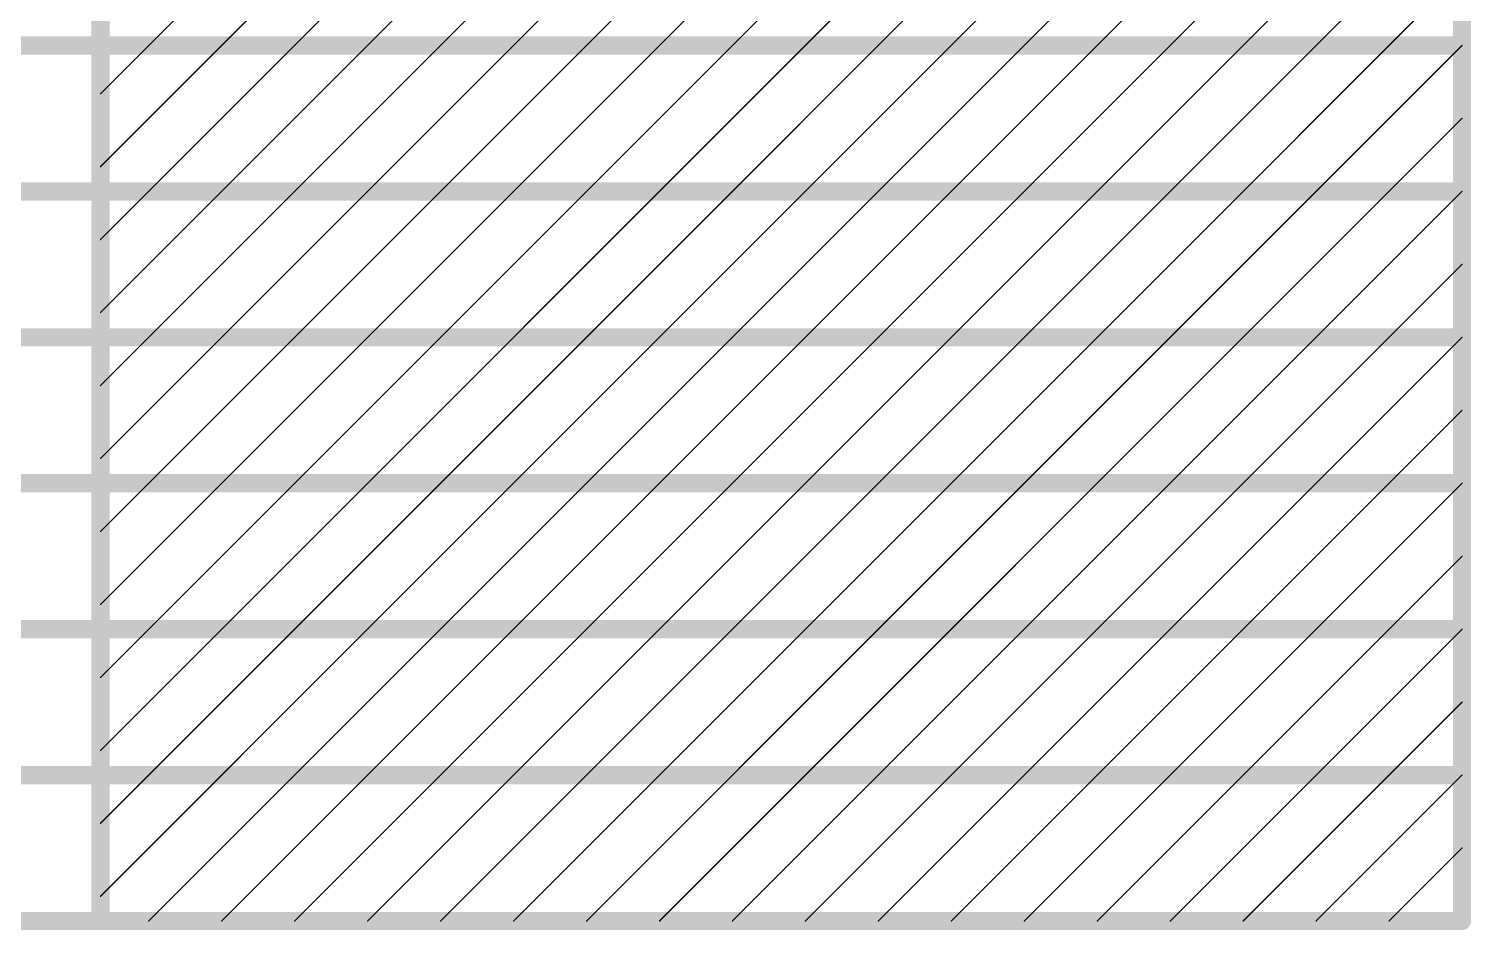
# Model space of a CAD drawing. Header units: inches. Extents: x -6 to 430, y 0 to 90.
# Drawn here: x 143.6 to 173.73, y 52.58 to 71.41 of the extents above; entities that cross this region are included whole.
import ezdxf

# ---------------------------------------------------------------- set-up
doc = ezdxf.new("R2010")
doc.units = ezdxf.units.IN
doc.layers.add('Mechanical 2', color=216, linetype='Continuous')

msp = doc.modelspace()

# ---------------------------------------------------------------- linework, layer by layer
at = {"layer": 'Mechanical 2'}
for points in [[(145.099, 52.773, 0.381, 0.381, 0), (145.099, 89.349, 0.381, 0.381, 0)], [(173.539, 52.773, 0.381, 0.381, 0), (173.539, 89.349, 0.381, 0.381, 0)], [(146.107, 71.061, 0.0254, 0.0254, 0), (149.155, 74.109, 0.0254, 0.0254, 0)], [(147.631, 71.061, 0.0254, 0.0254, 0), (150.679, 74.109, 0.0254, 0.0254, 0)], [(149.155, 71.061, 0.0254, 0.0254, 0), (152.203, 74.109, 0.0254, 0.0254, 0)], [(150.679, 71.061, 0.0254, 0.0254, 0), (153.727, 74.109, 0.0254, 0.0254, 0)], [(152.203, 71.061, 0.0254, 0.0254, 0), (155.251, 74.109, 0.0254, 0.0254, 0)], [(153.727, 71.061, 0.0254, 0.0254, 0), (156.775, 74.109, 0.0254, 0.0254, 0)], [(155.251, 71.061, 0.0254, 0.0254, 0), (158.299, 74.109, 0.0254, 0.0254, 0)], [(156.775, 71.061, 0.0254, 0.0254, 0), (159.823, 74.109, 0.0254, 0.0254, 0)], [(158.299, 71.061, 0.0254, 0.0254, 0), (161.347, 74.109, 0.0254, 0.0254, 0)], [(159.823, 71.061, 0.0254, 0.0254, 0), (162.871, 74.109, 0.0254, 0.0254, 0)], [(161.347, 71.061, 0.0254, 0.0254, 0), (164.395, 74.109, 0.0254, 0.0254, 0)], [(162.871, 71.061, 0.0254, 0.0254, 0), (165.919, 74.109, 0.0254, 0.0254, 0)], [(164.395, 71.061, 0.0254, 0.0254, 0), (167.443, 74.109, 0.0254, 0.0254, 0)], [(165.919, 71.061, 0.0254, 0.0254, 0), (168.967, 74.109, 0.0254, 0.0254, 0)], [(167.443, 71.061, 0.0254, 0.0254, 0), (170.491, 74.109, 0.0254, 0.0254, 0)], [(168.967, 71.061, 0.0254, 0.0254, 0), (172.015, 74.109, 0.0254, 0.0254, 0)], [(170.491, 71.061, 0.0254, 0.0254, 0), (173.539, 74.109, 0.0254, 0.0254, 0)], [(172.015, 71.061, 0.0254, 0.0254, 0), (173.539, 72.585, 0.0254, 0.0254, 0)], [(130.625, 71.061, 0.381, 0.381, 0), (145.099, 71.061, 0.381, 0.381, 0)], [(145.099, 71.061, 0.381, 0.381, 0), (173.539, 71.061, 0.381, 0.381, 0)], [(145.099, 70.053, 0.0254, 0.0254, 0), (146.107, 71.061, 0.0254, 0.0254, 0)], [(145.099, 68.529, 0.0254, 0.0254, 0), (147.631, 71.061, 0.0254, 0.0254, 0)], [(146.107, 68.013, 0.0254, 0.0254, 0), (149.155, 71.061, 0.0254, 0.0254, 0)], [(147.631, 68.013, 0.0254, 0.0254, 0), (150.679, 71.061, 0.0254, 0.0254, 0)], [(149.155, 68.013, 0.0254, 0.0254, 0), (152.203, 71.061, 0.0254, 0.0254, 0)], [(150.679, 68.013, 0.0254, 0.0254, 0), (153.727, 71.061, 0.0254, 0.0254, 0)], [(152.203, 68.013, 0.0254, 0.0254, 0), (155.251, 71.061, 0.0254, 0.0254, 0)], [(153.727, 68.013, 0.0254, 0.0254, 0), (156.775, 71.061, 0.0254, 0.0254, 0)], [(155.251, 68.013, 0.0254, 0.0254, 0), (158.299, 71.061, 0.0254, 0.0254, 0)], [(156.775, 68.013, 0.0254, 0.0254, 0), (159.823, 71.061, 0.0254, 0.0254, 0)], [(158.299, 68.013, 0.0254, 0.0254, 0), (161.347, 71.061, 0.0254, 0.0254, 0)], [(159.823, 68.013, 0.0254, 0.0254, 0), (162.871, 71.061, 0.0254, 0.0254, 0)], [(161.347, 68.013, 0.0254, 0.0254, 0), (164.395, 71.061, 0.0254, 0.0254, 0)], [(162.871, 68.013, 0.0254, 0.0254, 0), (165.919, 71.061, 0.0254, 0.0254, 0)], [(164.395, 68.013, 0.0254, 0.0254, 0), (167.443, 71.061, 0.0254, 0.0254, 0)], [(165.919, 68.013, 0.0254, 0.0254, 0), (168.967, 71.061, 0.0254, 0.0254, 0)], [(167.443, 68.013, 0.0254, 0.0254, 0), (170.491, 71.061, 0.0254, 0.0254, 0)], [(168.967, 68.013, 0.0254, 0.0254, 0), (172.015, 71.061, 0.0254, 0.0254, 0)], [(170.491, 68.013, 0.0254, 0.0254, 0), (173.539, 71.061, 0.0254, 0.0254, 0)], [(172.015, 68.013, 0.0254, 0.0254, 0), (173.539, 69.537, 0.0254, 0.0254, 0)], [(130.625, 68.013, 0.381, 0.381, 0), (145.099, 68.013, 0.381, 0.381, 0)], [(145.099, 68.013, 0.381, 0.381, 0), (173.539, 68.013, 0.381, 0.381, 0)], [(145.099, 67.005, 0.0254, 0.0254, 0), (146.107, 68.013, 0.0254, 0.0254, 0)], [(145.099, 65.481, 0.0254, 0.0254, 0), (147.631, 68.013, 0.0254, 0.0254, 0)], [(146.107, 64.965, 0.0254, 0.0254, 0), (149.155, 68.013, 0.0254, 0.0254, 0)], [(147.631, 64.965, 0.0254, 0.0254, 0), (150.679, 68.013, 0.0254, 0.0254, 0)], [(149.155, 64.965, 0.0254, 0.0254, 0), (152.203, 68.013, 0.0254, 0.0254, 0)], [(150.679, 64.965, 0.0254, 0.0254, 0), (153.727, 68.013, 0.0254, 0.0254, 0)], [(152.203, 64.965, 0.0254, 0.0254, 0), (155.251, 68.013, 0.0254, 0.0254, 0)], [(153.727, 64.965, 0.0254, 0.0254, 0), (156.775, 68.013, 0.0254, 0.0254, 0)], [(155.251, 64.965, 0.0254, 0.0254, 0), (158.299, 68.013, 0.0254, 0.0254, 0)], [(156.775, 64.965, 0.0254, 0.0254, 0), (159.823, 68.013, 0.0254, 0.0254, 0)], [(158.299, 64.965, 0.0254, 0.0254, 0), (161.347, 68.013, 0.0254, 0.0254, 0)], [(159.823, 64.965, 0.0254, 0.0254, 0), (162.871, 68.013, 0.0254, 0.0254, 0)], [(161.347, 64.965, 0.0254, 0.0254, 0), (164.395, 68.013, 0.0254, 0.0254, 0)], [(162.871, 64.965, 0.0254, 0.0254, 0), (165.919, 68.013, 0.0254, 0.0254, 0)], [(164.395, 64.965, 0.0254, 0.0254, 0), (167.443, 68.013, 0.0254, 0.0254, 0)], [(165.919, 64.965, 0.0254, 0.0254, 0), (168.967, 68.013, 0.0254, 0.0254, 0)], [(167.443, 64.965, 0.0254, 0.0254, 0), (170.491, 68.013, 0.0254, 0.0254, 0)], [(168.967, 64.965, 0.0254, 0.0254, 0), (172.015, 68.013, 0.0254, 0.0254, 0)], [(170.491, 64.965, 0.0254, 0.0254, 0), (173.539, 68.013, 0.0254, 0.0254, 0)], [(172.015, 64.965, 0.0254, 0.0254, 0), (173.539, 66.489, 0.0254, 0.0254, 0)], [(130.625, 64.965, 0.381, 0.381, 0), (145.099, 64.965, 0.381, 0.381, 0)], [(145.099, 64.965, 0.381, 0.381, 0), (173.539, 64.965, 0.381, 0.381, 0)], [(145.099, 63.957, 0.0254, 0.0254, 0), (146.107, 64.965, 0.0254, 0.0254, 0)], [(145.099, 62.433, 0.0254, 0.0254, 0), (147.631, 64.965, 0.0254, 0.0254, 0)], [(146.107, 61.917, 0.0254, 0.0254, 0), (149.155, 64.965, 0.0254, 0.0254, 0)], [(147.631, 61.917, 0.0254, 0.0254, 0), (150.679, 64.965, 0.0254, 0.0254, 0)], [(149.155, 61.917, 0.0254, 0.0254, 0), (152.203, 64.965, 0.0254, 0.0254, 0)], [(150.679, 61.917, 0.0254, 0.0254, 0), (153.727, 64.965, 0.0254, 0.0254, 0)], [(152.203, 61.917, 0.0254, 0.0254, 0), (155.251, 64.965, 0.0254, 0.0254, 0)], [(153.727, 61.917, 0.0254, 0.0254, 0), (156.775, 64.965, 0.0254, 0.0254, 0)], [(155.251, 61.917, 0.0254, 0.0254, 0), (158.299, 64.965, 0.0254, 0.0254, 0)], [(156.775, 61.917, 0.0254, 0.0254, 0), (159.823, 64.965, 0.0254, 0.0254, 0)], [(158.299, 61.917, 0.0254, 0.0254, 0), (161.347, 64.965, 0.0254, 0.0254, 0)], [(159.823, 61.917, 0.0254, 0.0254, 0), (162.871, 64.965, 0.0254, 0.0254, 0)], [(161.347, 61.917, 0.0254, 0.0254, 0), (164.395, 64.965, 0.0254, 0.0254, 0)], [(162.871, 61.917, 0.0254, 0.0254, 0), (165.919, 64.965, 0.0254, 0.0254, 0)], [(164.395, 61.917, 0.0254, 0.0254, 0), (167.443, 64.965, 0.0254, 0.0254, 0)], [(165.919, 61.917, 0.0254, 0.0254, 0), (168.967, 64.965, 0.0254, 0.0254, 0)], [(167.443, 61.917, 0.0254, 0.0254, 0), (170.491, 64.965, 0.0254, 0.0254, 0)], [(168.967, 61.917, 0.0254, 0.0254, 0), (172.015, 64.965, 0.0254, 0.0254, 0)], [(170.491, 61.917, 0.0254, 0.0254, 0), (173.539, 64.965, 0.0254, 0.0254, 0)], [(172.015, 61.917, 0.0254, 0.0254, 0), (173.539, 63.441, 0.0254, 0.0254, 0)], [(130.625, 61.917, 0.381, 0.381, 0), (145.099, 61.917, 0.381, 0.381, 0)], [(145.099, 61.917, 0.381, 0.381, 0), (173.539, 61.917, 0.381, 0.381, 0)], [(145.099, 60.909, 0.0254, 0.0254, 0), (146.107, 61.917, 0.0254, 0.0254, 0)], [(145.099, 59.385, 0.0254, 0.0254, 0), (147.631, 61.917, 0.0254, 0.0254, 0)], [(146.107, 58.869, 0.0254, 0.0254, 0), (149.155, 61.917, 0.0254, 0.0254, 0)], [(147.631, 58.869, 0.0254, 0.0254, 0), (150.679, 61.917, 0.0254, 0.0254, 0)], [(149.155, 58.869, 0.0254, 0.0254, 0), (152.203, 61.917, 0.0254, 0.0254, 0)], [(150.679, 58.869, 0.0254, 0.0254, 0), (153.727, 61.917, 0.0254, 0.0254, 0)], [(152.203, 58.869, 0.0254, 0.0254, 0), (155.251, 61.917, 0.0254, 0.0254, 0)], [(153.727, 58.869, 0.0254, 0.0254, 0), (156.775, 61.917, 0.0254, 0.0254, 0)], [(155.251, 58.869, 0.0254, 0.0254, 0), (158.299, 61.917, 0.0254, 0.0254, 0)], [(156.775, 58.869, 0.0254, 0.0254, 0), (159.823, 61.917, 0.0254, 0.0254, 0)], [(158.299, 58.869, 0.0254, 0.0254, 0), (161.347, 61.917, 0.0254, 0.0254, 0)], [(159.823, 58.869, 0.0254, 0.0254, 0), (162.871, 61.917, 0.0254, 0.0254, 0)], [(161.347, 58.869, 0.0254, 0.0254, 0), (164.395, 61.917, 0.0254, 0.0254, 0)], [(162.871, 58.869, 0.0254, 0.0254, 0), (165.919, 61.917, 0.0254, 0.0254, 0)], [(164.395, 58.869, 0.0254, 0.0254, 0), (167.443, 61.917, 0.0254, 0.0254, 0)], [(165.919, 58.869, 0.0254, 0.0254, 0), (168.967, 61.917, 0.0254, 0.0254, 0)], [(167.443, 58.869, 0.0254, 0.0254, 0), (170.491, 61.917, 0.0254, 0.0254, 0)], [(168.967, 58.869, 0.0254, 0.0254, 0), (172.015, 61.917, 0.0254, 0.0254, 0)], [(170.491, 58.869, 0.0254, 0.0254, 0), (173.539, 61.917, 0.0254, 0.0254, 0)], [(172.015, 58.869, 0.0254, 0.0254, 0), (173.539, 60.393, 0.0254, 0.0254, 0)], [(130.625, 58.869, 0.381, 0.381, 0), (145.099, 58.869, 0.381, 0.381, 0)], [(145.099, 58.869, 0.381, 0.381, 0), (173.539, 58.869, 0.381, 0.381, 0)], [(145.099, 57.861, 0.0254, 0.0254, 0), (146.107, 58.869, 0.0254, 0.0254, 0)], [(145.099, 56.337, 0.0254, 0.0254, 0), (147.631, 58.869, 0.0254, 0.0254, 0)], [(146.107, 55.821, 0.0254, 0.0254, 0), (149.155, 58.869, 0.0254, 0.0254, 0)], [(147.631, 55.821, 0.0254, 0.0254, 0), (150.679, 58.869, 0.0254, 0.0254, 0)], [(149.155, 55.821, 0.0254, 0.0254, 0), (152.203, 58.869, 0.0254, 0.0254, 0)], [(150.679, 55.821, 0.0254, 0.0254, 0), (153.727, 58.869, 0.0254, 0.0254, 0)], [(152.203, 55.821, 0.0254, 0.0254, 0), (155.251, 58.869, 0.0254, 0.0254, 0)], [(153.727, 55.821, 0.0254, 0.0254, 0), (156.775, 58.869, 0.0254, 0.0254, 0)], [(155.251, 55.821, 0.0254, 0.0254, 0), (158.299, 58.869, 0.0254, 0.0254, 0)], [(156.775, 55.821, 0.0254, 0.0254, 0), (159.823, 58.869, 0.0254, 0.0254, 0)], [(158.299, 55.821, 0.0254, 0.0254, 0), (161.347, 58.869, 0.0254, 0.0254, 0)], [(159.823, 55.821, 0.0254, 0.0254, 0), (162.871, 58.869, 0.0254, 0.0254, 0)], [(161.347, 55.821, 0.0254, 0.0254, 0), (164.395, 58.869, 0.0254, 0.0254, 0)], [(162.871, 55.821, 0.0254, 0.0254, 0), (165.919, 58.869, 0.0254, 0.0254, 0)], [(164.395, 55.821, 0.0254, 0.0254, 0), (167.443, 58.869, 0.0254, 0.0254, 0)], [(165.919, 55.821, 0.0254, 0.0254, 0), (168.967, 58.869, 0.0254, 0.0254, 0)], [(167.443, 55.821, 0.0254, 0.0254, 0), (170.491, 58.869, 0.0254, 0.0254, 0)], [(168.967, 55.821, 0.0254, 0.0254, 0), (172.015, 58.869, 0.0254, 0.0254, 0)], [(170.491, 55.821, 0.0254, 0.0254, 0), (173.539, 58.869, 0.0254, 0.0254, 0)], [(172.015, 55.821, 0.0254, 0.0254, 0), (173.539, 57.345, 0.0254, 0.0254, 0)], [(130.625, 55.821, 0.381, 0.381, 0), (145.099, 55.821, 0.381, 0.381, 0)], [(145.099, 55.821, 0.381, 0.381, 0), (173.539, 55.821, 0.381, 0.381, 0)], [(145.099, 54.813, 0.0254, 0.0254, 0), (146.107, 55.821, 0.0254, 0.0254, 0)], [(145.099, 53.289, 0.0254, 0.0254, 0), (147.631, 55.821, 0.0254, 0.0254, 0)], [(146.107, 52.773, 0.0254, 0.0254, 0), (149.155, 55.821, 0.0254, 0.0254, 0)], [(147.631, 52.773, 0.0254, 0.0254, 0), (150.679, 55.821, 0.0254, 0.0254, 0)], [(149.155, 52.773, 0.0254, 0.0254, 0), (152.203, 55.821, 0.0254, 0.0254, 0)], [(150.679, 52.773, 0.0254, 0.0254, 0), (153.727, 55.821, 0.0254, 0.0254, 0)], [(152.203, 52.773, 0.0254, 0.0254, 0), (155.251, 55.821, 0.0254, 0.0254, 0)], [(153.727, 52.773, 0.0254, 0.0254, 0), (156.775, 55.821, 0.0254, 0.0254, 0)], [(155.251, 52.773, 0.0254, 0.0254, 0), (158.299, 55.821, 0.0254, 0.0254, 0)], [(156.775, 52.773, 0.0254, 0.0254, 0), (159.823, 55.821, 0.0254, 0.0254, 0)], [(158.299, 52.773, 0.0254, 0.0254, 0), (161.347, 55.821, 0.0254, 0.0254, 0)], [(159.823, 52.773, 0.0254, 0.0254, 0), (162.871, 55.821, 0.0254, 0.0254, 0)], [(161.347, 52.773, 0.0254, 0.0254, 0), (164.395, 55.821, 0.0254, 0.0254, 0)], [(162.871, 52.773, 0.0254, 0.0254, 0), (165.919, 55.821, 0.0254, 0.0254, 0)], [(164.395, 52.773, 0.0254, 0.0254, 0), (167.443, 55.821, 0.0254, 0.0254, 0)], [(165.919, 52.773, 0.0254, 0.0254, 0), (168.967, 55.821, 0.0254, 0.0254, 0)], [(167.443, 52.773, 0.0254, 0.0254, 0), (170.491, 55.821, 0.0254, 0.0254, 0)], [(168.967, 52.773, 0.0254, 0.0254, 0), (172.015, 55.821, 0.0254, 0.0254, 0)], [(170.491, 52.773, 0.0254, 0.0254, 0), (173.539, 55.821, 0.0254, 0.0254, 0)], [(172.015, 52.773, 0.0254, 0.0254, 0), (173.539, 54.297, 0.0254, 0.0254, 0)], [(130.625, 52.773, 0.381, 0.381, 0), (145.099, 52.773, 0.381, 0.381, 0)], [(145.099, 52.773, 0.381, 0.381, 0), (173.539, 52.773, 0.381, 0.381, 0)]]:
    msp.add_lwpolyline(points, format="xyseb", dxfattribs=at)
for points in [[(145.004, 71.061, 0.191, 0.191, 1), (145.195, 71.061, 0.191, 0.191, 1)], [(145.004, 71.061, 0.191, 0.191, 1), (145.195, 71.061, 0.191, 0.191, 1)], [(173.444, 71.061, 0.191, 0.191, 1), (173.634, 71.061, 0.191, 0.191, 1)], [(146.101, 71.061, 0.0127, 0.0127, 1), (146.114, 71.061, 0.0127, 0.0127, 1)], [(146.101, 71.061, 0.0127, 0.0127, 1), (146.114, 71.061, 0.0127, 0.0127, 1)], [(147.625, 71.061, 0.0127, 0.0127, 1), (147.638, 71.061, 0.0127, 0.0127, 1)], [(147.625, 71.061, 0.0127, 0.0127, 1), (147.638, 71.061, 0.0127, 0.0127, 1)], [(149.149, 71.061, 0.0127, 0.0127, 1), (149.162, 71.061, 0.0127, 0.0127, 1)], [(149.149, 71.061, 0.0127, 0.0127, 1), (149.162, 71.061, 0.0127, 0.0127, 1)], [(150.673, 71.061, 0.0127, 0.0127, 1), (150.686, 71.061, 0.0127, 0.0127, 1)], [(150.673, 71.061, 0.0127, 0.0127, 1), (150.686, 71.061, 0.0127, 0.0127, 1)], [(152.197, 71.061, 0.0127, 0.0127, 1), (152.21, 71.061, 0.0127, 0.0127, 1)], [(152.197, 71.061, 0.0127, 0.0127, 1), (152.21, 71.061, 0.0127, 0.0127, 1)], [(153.721, 71.061, 0.0127, 0.0127, 1), (153.734, 71.061, 0.0127, 0.0127, 1)], [(153.721, 71.061, 0.0127, 0.0127, 1), (153.734, 71.061, 0.0127, 0.0127, 1)], [(155.245, 71.061, 0.0127, 0.0127, 1), (155.258, 71.061, 0.0127, 0.0127, 1)], [(155.245, 71.061, 0.0127, 0.0127, 1), (155.258, 71.061, 0.0127, 0.0127, 1)], [(156.769, 71.061, 0.0127, 0.0127, 1), (156.782, 71.061, 0.0127, 0.0127, 1)], [(156.769, 71.061, 0.0127, 0.0127, 1), (156.782, 71.061, 0.0127, 0.0127, 1)], [(158.293, 71.061, 0.0127, 0.0127, 1), (158.306, 71.061, 0.0127, 0.0127, 1)], [(158.293, 71.061, 0.0127, 0.0127, 1), (158.306, 71.061, 0.0127, 0.0127, 1)], [(159.817, 71.061, 0.0127, 0.0127, 1), (159.83, 71.061, 0.0127, 0.0127, 1)], [(159.817, 71.061, 0.0127, 0.0127, 1), (159.83, 71.061, 0.0127, 0.0127, 1)], [(161.341, 71.061, 0.0127, 0.0127, 1), (161.354, 71.061, 0.0127, 0.0127, 1)], [(161.341, 71.061, 0.0127, 0.0127, 1), (161.354, 71.061, 0.0127, 0.0127, 1)], [(162.865, 71.061, 0.0127, 0.0127, 1), (162.878, 71.061, 0.0127, 0.0127, 1)], [(162.865, 71.061, 0.0127, 0.0127, 1), (162.878, 71.061, 0.0127, 0.0127, 1)], [(164.389, 71.061, 0.0127, 0.0127, 1), (164.402, 71.061, 0.0127, 0.0127, 1)], [(164.389, 71.061, 0.0127, 0.0127, 1), (164.402, 71.061, 0.0127, 0.0127, 1)], [(165.913, 71.061, 0.0127, 0.0127, 1), (165.926, 71.061, 0.0127, 0.0127, 1)], [(165.913, 71.061, 0.0127, 0.0127, 1), (165.926, 71.061, 0.0127, 0.0127, 1)], [(167.437, 71.061, 0.0127, 0.0127, 1), (167.45, 71.061, 0.0127, 0.0127, 1)], [(167.437, 71.061, 0.0127, 0.0127, 1), (167.45, 71.061, 0.0127, 0.0127, 1)], [(168.961, 71.061, 0.0127, 0.0127, 1), (168.974, 71.061, 0.0127, 0.0127, 1)], [(168.961, 71.061, 0.0127, 0.0127, 1), (168.974, 71.061, 0.0127, 0.0127, 1)], [(170.485, 71.061, 0.0127, 0.0127, 1), (170.498, 71.061, 0.0127, 0.0127, 1)], [(170.485, 71.061, 0.0127, 0.0127, 1), (170.498, 71.061, 0.0127, 0.0127, 1)], [(172.009, 71.061, 0.0127, 0.0127, 1), (172.022, 71.061, 0.0127, 0.0127, 1)], [(172.009, 71.061, 0.0127, 0.0127, 1), (172.022, 71.061, 0.0127, 0.0127, 1)], [(173.533, 71.061, 0.0127, 0.0127, 1), (173.546, 71.061, 0.0127, 0.0127, 1)], [(145.093, 70.053, 0.0127, 0.0127, 1), (145.106, 70.053, 0.0127, 0.0127, 1)], [(173.533, 69.537, 0.0127, 0.0127, 1), (173.546, 69.537, 0.0127, 0.0127, 1)], [(145.093, 68.529, 0.0127, 0.0127, 1), (145.106, 68.529, 0.0127, 0.0127, 1)], [(145.004, 68.013, 0.191, 0.191, 1), (145.195, 68.013, 0.191, 0.191, 1)], [(145.004, 68.013, 0.191, 0.191, 1), (145.195, 68.013, 0.191, 0.191, 1)], [(173.444, 68.013, 0.191, 0.191, 1), (173.634, 68.013, 0.191, 0.191, 1)], [(146.101, 68.013, 0.0127, 0.0127, 1), (146.114, 68.013, 0.0127, 0.0127, 1)], [(146.101, 68.013, 0.0127, 0.0127, 1), (146.114, 68.013, 0.0127, 0.0127, 1)], [(147.625, 68.013, 0.0127, 0.0127, 1), (147.638, 68.013, 0.0127, 0.0127, 1)], [(147.625, 68.013, 0.0127, 0.0127, 1), (147.638, 68.013, 0.0127, 0.0127, 1)], [(149.149, 68.013, 0.0127, 0.0127, 1), (149.162, 68.013, 0.0127, 0.0127, 1)], [(149.149, 68.013, 0.0127, 0.0127, 1), (149.162, 68.013, 0.0127, 0.0127, 1)], [(150.673, 68.013, 0.0127, 0.0127, 1), (150.686, 68.013, 0.0127, 0.0127, 1)], [(150.673, 68.013, 0.0127, 0.0127, 1), (150.686, 68.013, 0.0127, 0.0127, 1)], [(152.197, 68.013, 0.0127, 0.0127, 1), (152.21, 68.013, 0.0127, 0.0127, 1)], [(152.197, 68.013, 0.0127, 0.0127, 1), (152.21, 68.013, 0.0127, 0.0127, 1)], [(153.721, 68.013, 0.0127, 0.0127, 1), (153.734, 68.013, 0.0127, 0.0127, 1)], [(153.721, 68.013, 0.0127, 0.0127, 1), (153.734, 68.013, 0.0127, 0.0127, 1)], [(155.245, 68.013, 0.0127, 0.0127, 1), (155.258, 68.013, 0.0127, 0.0127, 1)], [(155.245, 68.013, 0.0127, 0.0127, 1), (155.258, 68.013, 0.0127, 0.0127, 1)], [(156.769, 68.013, 0.0127, 0.0127, 1), (156.782, 68.013, 0.0127, 0.0127, 1)], [(156.769, 68.013, 0.0127, 0.0127, 1), (156.782, 68.013, 0.0127, 0.0127, 1)], [(158.293, 68.013, 0.0127, 0.0127, 1), (158.306, 68.013, 0.0127, 0.0127, 1)], [(158.293, 68.013, 0.0127, 0.0127, 1), (158.306, 68.013, 0.0127, 0.0127, 1)], [(159.817, 68.013, 0.0127, 0.0127, 1), (159.83, 68.013, 0.0127, 0.0127, 1)], [(159.817, 68.013, 0.0127, 0.0127, 1), (159.83, 68.013, 0.0127, 0.0127, 1)], [(161.341, 68.013, 0.0127, 0.0127, 1), (161.354, 68.013, 0.0127, 0.0127, 1)], [(161.341, 68.013, 0.0127, 0.0127, 1), (161.354, 68.013, 0.0127, 0.0127, 1)], [(162.865, 68.013, 0.0127, 0.0127, 1), (162.878, 68.013, 0.0127, 0.0127, 1)], [(162.865, 68.013, 0.0127, 0.0127, 1), (162.878, 68.013, 0.0127, 0.0127, 1)], [(164.389, 68.013, 0.0127, 0.0127, 1), (164.402, 68.013, 0.0127, 0.0127, 1)], [(164.389, 68.013, 0.0127, 0.0127, 1), (164.402, 68.013, 0.0127, 0.0127, 1)], [(165.913, 68.013, 0.0127, 0.0127, 1), (165.926, 68.013, 0.0127, 0.0127, 1)], [(165.913, 68.013, 0.0127, 0.0127, 1), (165.926, 68.013, 0.0127, 0.0127, 1)], [(167.437, 68.013, 0.0127, 0.0127, 1), (167.45, 68.013, 0.0127, 0.0127, 1)], [(167.437, 68.013, 0.0127, 0.0127, 1), (167.45, 68.013, 0.0127, 0.0127, 1)], [(168.961, 68.013, 0.0127, 0.0127, 1), (168.974, 68.013, 0.0127, 0.0127, 1)], [(168.961, 68.013, 0.0127, 0.0127, 1), (168.974, 68.013, 0.0127, 0.0127, 1)], [(170.485, 68.013, 0.0127, 0.0127, 1), (170.498, 68.013, 0.0127, 0.0127, 1)], [(170.485, 68.013, 0.0127, 0.0127, 1), (170.498, 68.013, 0.0127, 0.0127, 1)], [(172.009, 68.013, 0.0127, 0.0127, 1), (172.022, 68.013, 0.0127, 0.0127, 1)], [(172.009, 68.013, 0.0127, 0.0127, 1), (172.022, 68.013, 0.0127, 0.0127, 1)], [(173.533, 68.013, 0.0127, 0.0127, 1), (173.546, 68.013, 0.0127, 0.0127, 1)], [(145.093, 67.005, 0.0127, 0.0127, 1), (145.106, 67.005, 0.0127, 0.0127, 1)], [(173.533, 66.489, 0.0127, 0.0127, 1), (173.546, 66.489, 0.0127, 0.0127, 1)], [(145.093, 65.481, 0.0127, 0.0127, 1), (145.106, 65.481, 0.0127, 0.0127, 1)], [(145.004, 64.965, 0.191, 0.191, 1), (145.195, 64.965, 0.191, 0.191, 1)], [(145.004, 64.965, 0.191, 0.191, 1), (145.195, 64.965, 0.191, 0.191, 1)], [(173.444, 64.965, 0.191, 0.191, 1), (173.634, 64.965, 0.191, 0.191, 1)], [(146.101, 64.965, 0.0127, 0.0127, 1), (146.114, 64.965, 0.0127, 0.0127, 1)], [(146.101, 64.965, 0.0127, 0.0127, 1), (146.114, 64.965, 0.0127, 0.0127, 1)], [(147.625, 64.965, 0.0127, 0.0127, 1), (147.638, 64.965, 0.0127, 0.0127, 1)], [(147.625, 64.965, 0.0127, 0.0127, 1), (147.638, 64.965, 0.0127, 0.0127, 1)], [(149.149, 64.965, 0.0127, 0.0127, 1), (149.162, 64.965, 0.0127, 0.0127, 1)], [(149.149, 64.965, 0.0127, 0.0127, 1), (149.162, 64.965, 0.0127, 0.0127, 1)], [(150.673, 64.965, 0.0127, 0.0127, 1), (150.686, 64.965, 0.0127, 0.0127, 1)], [(150.673, 64.965, 0.0127, 0.0127, 1), (150.686, 64.965, 0.0127, 0.0127, 1)], [(152.197, 64.965, 0.0127, 0.0127, 1), (152.21, 64.965, 0.0127, 0.0127, 1)], [(152.197, 64.965, 0.0127, 0.0127, 1), (152.21, 64.965, 0.0127, 0.0127, 1)], [(153.721, 64.965, 0.0127, 0.0127, 1), (153.734, 64.965, 0.0127, 0.0127, 1)], [(153.721, 64.965, 0.0127, 0.0127, 1), (153.734, 64.965, 0.0127, 0.0127, 1)], [(155.245, 64.965, 0.0127, 0.0127, 1), (155.258, 64.965, 0.0127, 0.0127, 1)], [(155.245, 64.965, 0.0127, 0.0127, 1), (155.258, 64.965, 0.0127, 0.0127, 1)], [(156.769, 64.965, 0.0127, 0.0127, 1), (156.782, 64.965, 0.0127, 0.0127, 1)], [(156.769, 64.965, 0.0127, 0.0127, 1), (156.782, 64.965, 0.0127, 0.0127, 1)], [(158.293, 64.965, 0.0127, 0.0127, 1), (158.306, 64.965, 0.0127, 0.0127, 1)], [(158.293, 64.965, 0.0127, 0.0127, 1), (158.306, 64.965, 0.0127, 0.0127, 1)], [(159.817, 64.965, 0.0127, 0.0127, 1), (159.83, 64.965, 0.0127, 0.0127, 1)], [(159.817, 64.965, 0.0127, 0.0127, 1), (159.83, 64.965, 0.0127, 0.0127, 1)], [(161.341, 64.965, 0.0127, 0.0127, 1), (161.354, 64.965, 0.0127, 0.0127, 1)], [(161.341, 64.965, 0.0127, 0.0127, 1), (161.354, 64.965, 0.0127, 0.0127, 1)], [(162.865, 64.965, 0.0127, 0.0127, 1), (162.878, 64.965, 0.0127, 0.0127, 1)], [(162.865, 64.965, 0.0127, 0.0127, 1), (162.878, 64.965, 0.0127, 0.0127, 1)], [(164.389, 64.965, 0.0127, 0.0127, 1), (164.402, 64.965, 0.0127, 0.0127, 1)], [(164.389, 64.965, 0.0127, 0.0127, 1), (164.402, 64.965, 0.0127, 0.0127, 1)], [(165.913, 64.965, 0.0127, 0.0127, 1), (165.926, 64.965, 0.0127, 0.0127, 1)], [(165.913, 64.965, 0.0127, 0.0127, 1), (165.926, 64.965, 0.0127, 0.0127, 1)], [(167.437, 64.965, 0.0127, 0.0127, 1), (167.45, 64.965, 0.0127, 0.0127, 1)], [(167.437, 64.965, 0.0127, 0.0127, 1), (167.45, 64.965, 0.0127, 0.0127, 1)], [(168.961, 64.965, 0.0127, 0.0127, 1), (168.974, 64.965, 0.0127, 0.0127, 1)], [(168.961, 64.965, 0.0127, 0.0127, 1), (168.974, 64.965, 0.0127, 0.0127, 1)], [(170.485, 64.965, 0.0127, 0.0127, 1), (170.498, 64.965, 0.0127, 0.0127, 1)], [(170.485, 64.965, 0.0127, 0.0127, 1), (170.498, 64.965, 0.0127, 0.0127, 1)], [(172.009, 64.965, 0.0127, 0.0127, 1), (172.022, 64.965, 0.0127, 0.0127, 1)], [(172.009, 64.965, 0.0127, 0.0127, 1), (172.022, 64.965, 0.0127, 0.0127, 1)], [(173.533, 64.965, 0.0127, 0.0127, 1), (173.546, 64.965, 0.0127, 0.0127, 1)], [(145.093, 63.957, 0.0127, 0.0127, 1), (145.106, 63.957, 0.0127, 0.0127, 1)], [(173.533, 63.441, 0.0127, 0.0127, 1), (173.546, 63.441, 0.0127, 0.0127, 1)], [(145.093, 62.433, 0.0127, 0.0127, 1), (145.106, 62.433, 0.0127, 0.0127, 1)], [(145.004, 61.917, 0.191, 0.191, 1), (145.195, 61.917, 0.191, 0.191, 1)], [(145.004, 61.917, 0.191, 0.191, 1), (145.195, 61.917, 0.191, 0.191, 1)], [(173.444, 61.917, 0.191, 0.191, 1), (173.634, 61.917, 0.191, 0.191, 1)], [(146.101, 61.917, 0.0127, 0.0127, 1), (146.114, 61.917, 0.0127, 0.0127, 1)], [(146.101, 61.917, 0.0127, 0.0127, 1), (146.114, 61.917, 0.0127, 0.0127, 1)], [(147.625, 61.917, 0.0127, 0.0127, 1), (147.638, 61.917, 0.0127, 0.0127, 1)], [(147.625, 61.917, 0.0127, 0.0127, 1), (147.638, 61.917, 0.0127, 0.0127, 1)], [(149.149, 61.917, 0.0127, 0.0127, 1), (149.162, 61.917, 0.0127, 0.0127, 1)], [(149.149, 61.917, 0.0127, 0.0127, 1), (149.162, 61.917, 0.0127, 0.0127, 1)], [(150.673, 61.917, 0.0127, 0.0127, 1), (150.686, 61.917, 0.0127, 0.0127, 1)], [(150.673, 61.917, 0.0127, 0.0127, 1), (150.686, 61.917, 0.0127, 0.0127, 1)], [(152.197, 61.917, 0.0127, 0.0127, 1), (152.21, 61.917, 0.0127, 0.0127, 1)], [(152.197, 61.917, 0.0127, 0.0127, 1), (152.21, 61.917, 0.0127, 0.0127, 1)], [(153.721, 61.917, 0.0127, 0.0127, 1), (153.734, 61.917, 0.0127, 0.0127, 1)], [(153.721, 61.917, 0.0127, 0.0127, 1), (153.734, 61.917, 0.0127, 0.0127, 1)], [(155.245, 61.917, 0.0127, 0.0127, 1), (155.258, 61.917, 0.0127, 0.0127, 1)], [(155.245, 61.917, 0.0127, 0.0127, 1), (155.258, 61.917, 0.0127, 0.0127, 1)], [(156.769, 61.917, 0.0127, 0.0127, 1), (156.782, 61.917, 0.0127, 0.0127, 1)], [(156.769, 61.917, 0.0127, 0.0127, 1), (156.782, 61.917, 0.0127, 0.0127, 1)], [(158.293, 61.917, 0.0127, 0.0127, 1), (158.306, 61.917, 0.0127, 0.0127, 1)], [(158.293, 61.917, 0.0127, 0.0127, 1), (158.306, 61.917, 0.0127, 0.0127, 1)], [(159.817, 61.917, 0.0127, 0.0127, 1), (159.83, 61.917, 0.0127, 0.0127, 1)], [(159.817, 61.917, 0.0127, 0.0127, 1), (159.83, 61.917, 0.0127, 0.0127, 1)], [(161.341, 61.917, 0.0127, 0.0127, 1), (161.354, 61.917, 0.0127, 0.0127, 1)], [(161.341, 61.917, 0.0127, 0.0127, 1), (161.354, 61.917, 0.0127, 0.0127, 1)], [(162.865, 61.917, 0.0127, 0.0127, 1), (162.878, 61.917, 0.0127, 0.0127, 1)], [(162.865, 61.917, 0.0127, 0.0127, 1), (162.878, 61.917, 0.0127, 0.0127, 1)], [(164.389, 61.917, 0.0127, 0.0127, 1), (164.402, 61.917, 0.0127, 0.0127, 1)], [(164.389, 61.917, 0.0127, 0.0127, 1), (164.402, 61.917, 0.0127, 0.0127, 1)], [(165.913, 61.917, 0.0127, 0.0127, 1), (165.926, 61.917, 0.0127, 0.0127, 1)], [(165.913, 61.917, 0.0127, 0.0127, 1), (165.926, 61.917, 0.0127, 0.0127, 1)], [(167.437, 61.917, 0.0127, 0.0127, 1), (167.45, 61.917, 0.0127, 0.0127, 1)], [(167.437, 61.917, 0.0127, 0.0127, 1), (167.45, 61.917, 0.0127, 0.0127, 1)], [(168.961, 61.917, 0.0127, 0.0127, 1), (168.974, 61.917, 0.0127, 0.0127, 1)], [(168.961, 61.917, 0.0127, 0.0127, 1), (168.974, 61.917, 0.0127, 0.0127, 1)], [(170.485, 61.917, 0.0127, 0.0127, 1), (170.498, 61.917, 0.0127, 0.0127, 1)], [(170.485, 61.917, 0.0127, 0.0127, 1), (170.498, 61.917, 0.0127, 0.0127, 1)], [(172.009, 61.917, 0.0127, 0.0127, 1), (172.022, 61.917, 0.0127, 0.0127, 1)], [(172.009, 61.917, 0.0127, 0.0127, 1), (172.022, 61.917, 0.0127, 0.0127, 1)], [(173.533, 61.917, 0.0127, 0.0127, 1), (173.546, 61.917, 0.0127, 0.0127, 1)], [(145.093, 60.909, 0.0127, 0.0127, 1), (145.106, 60.909, 0.0127, 0.0127, 1)], [(173.533, 60.393, 0.0127, 0.0127, 1), (173.546, 60.393, 0.0127, 0.0127, 1)], [(145.093, 59.385, 0.0127, 0.0127, 1), (145.106, 59.385, 0.0127, 0.0127, 1)], [(145.004, 58.869, 0.191, 0.191, 1), (145.195, 58.869, 0.191, 0.191, 1)], [(145.004, 58.869, 0.191, 0.191, 1), (145.195, 58.869, 0.191, 0.191, 1)], [(173.444, 58.869, 0.191, 0.191, 1), (173.634, 58.869, 0.191, 0.191, 1)], [(146.101, 58.869, 0.0127, 0.0127, 1), (146.114, 58.869, 0.0127, 0.0127, 1)], [(146.101, 58.869, 0.0127, 0.0127, 1), (146.114, 58.869, 0.0127, 0.0127, 1)], [(147.625, 58.869, 0.0127, 0.0127, 1), (147.638, 58.869, 0.0127, 0.0127, 1)], [(147.625, 58.869, 0.0127, 0.0127, 1), (147.638, 58.869, 0.0127, 0.0127, 1)], [(149.149, 58.869, 0.0127, 0.0127, 1), (149.162, 58.869, 0.0127, 0.0127, 1)], [(149.149, 58.869, 0.0127, 0.0127, 1), (149.162, 58.869, 0.0127, 0.0127, 1)], [(150.673, 58.869, 0.0127, 0.0127, 1), (150.686, 58.869, 0.0127, 0.0127, 1)], [(150.673, 58.869, 0.0127, 0.0127, 1), (150.686, 58.869, 0.0127, 0.0127, 1)], [(152.197, 58.869, 0.0127, 0.0127, 1), (152.21, 58.869, 0.0127, 0.0127, 1)], [(152.197, 58.869, 0.0127, 0.0127, 1), (152.21, 58.869, 0.0127, 0.0127, 1)], [(153.721, 58.869, 0.0127, 0.0127, 1), (153.734, 58.869, 0.0127, 0.0127, 1)], [(153.721, 58.869, 0.0127, 0.0127, 1), (153.734, 58.869, 0.0127, 0.0127, 1)], [(155.245, 58.869, 0.0127, 0.0127, 1), (155.258, 58.869, 0.0127, 0.0127, 1)], [(155.245, 58.869, 0.0127, 0.0127, 1), (155.258, 58.869, 0.0127, 0.0127, 1)], [(156.769, 58.869, 0.0127, 0.0127, 1), (156.782, 58.869, 0.0127, 0.0127, 1)], [(156.769, 58.869, 0.0127, 0.0127, 1), (156.782, 58.869, 0.0127, 0.0127, 1)], [(158.293, 58.869, 0.0127, 0.0127, 1), (158.306, 58.869, 0.0127, 0.0127, 1)], [(158.293, 58.869, 0.0127, 0.0127, 1), (158.306, 58.869, 0.0127, 0.0127, 1)], [(159.817, 58.869, 0.0127, 0.0127, 1), (159.83, 58.869, 0.0127, 0.0127, 1)], [(159.817, 58.869, 0.0127, 0.0127, 1), (159.83, 58.869, 0.0127, 0.0127, 1)], [(161.341, 58.869, 0.0127, 0.0127, 1), (161.354, 58.869, 0.0127, 0.0127, 1)], [(161.341, 58.869, 0.0127, 0.0127, 1), (161.354, 58.869, 0.0127, 0.0127, 1)], [(162.865, 58.869, 0.0127, 0.0127, 1), (162.878, 58.869, 0.0127, 0.0127, 1)], [(162.865, 58.869, 0.0127, 0.0127, 1), (162.878, 58.869, 0.0127, 0.0127, 1)], [(164.389, 58.869, 0.0127, 0.0127, 1), (164.402, 58.869, 0.0127, 0.0127, 1)], [(164.389, 58.869, 0.0127, 0.0127, 1), (164.402, 58.869, 0.0127, 0.0127, 1)], [(165.913, 58.869, 0.0127, 0.0127, 1), (165.926, 58.869, 0.0127, 0.0127, 1)], [(165.913, 58.869, 0.0127, 0.0127, 1), (165.926, 58.869, 0.0127, 0.0127, 1)], [(167.437, 58.869, 0.0127, 0.0127, 1), (167.45, 58.869, 0.0127, 0.0127, 1)], [(167.437, 58.869, 0.0127, 0.0127, 1), (167.45, 58.869, 0.0127, 0.0127, 1)], [(168.961, 58.869, 0.0127, 0.0127, 1), (168.974, 58.869, 0.0127, 0.0127, 1)], [(168.961, 58.869, 0.0127, 0.0127, 1), (168.974, 58.869, 0.0127, 0.0127, 1)], [(170.485, 58.869, 0.0127, 0.0127, 1), (170.498, 58.869, 0.0127, 0.0127, 1)], [(170.485, 58.869, 0.0127, 0.0127, 1), (170.498, 58.869, 0.0127, 0.0127, 1)], [(172.009, 58.869, 0.0127, 0.0127, 1), (172.022, 58.869, 0.0127, 0.0127, 1)], [(172.009, 58.869, 0.0127, 0.0127, 1), (172.022, 58.869, 0.0127, 0.0127, 1)], [(173.533, 58.869, 0.0127, 0.0127, 1), (173.546, 58.869, 0.0127, 0.0127, 1)], [(145.093, 57.861, 0.0127, 0.0127, 1), (145.106, 57.861, 0.0127, 0.0127, 1)], [(173.533, 57.345, 0.0127, 0.0127, 1), (173.546, 57.345, 0.0127, 0.0127, 1)], [(145.093, 56.337, 0.0127, 0.0127, 1), (145.106, 56.337, 0.0127, 0.0127, 1)], [(145.004, 55.821, 0.191, 0.191, 1), (145.195, 55.821, 0.191, 0.191, 1)], [(145.004, 55.821, 0.191, 0.191, 1), (145.195, 55.821, 0.191, 0.191, 1)], [(146.101, 55.821, 0.0127, 0.0127, 1), (146.114, 55.821, 0.0127, 0.0127, 1)], [(146.101, 55.821, 0.0127, 0.0127, 1), (146.114, 55.821, 0.0127, 0.0127, 1)], [(147.625, 55.821, 0.0127, 0.0127, 1), (147.638, 55.821, 0.0127, 0.0127, 1)], [(147.625, 55.821, 0.0127, 0.0127, 1), (147.638, 55.821, 0.0127, 0.0127, 1)], [(149.149, 55.821, 0.0127, 0.0127, 1), (149.162, 55.821, 0.0127, 0.0127, 1)], [(149.149, 55.821, 0.0127, 0.0127, 1), (149.162, 55.821, 0.0127, 0.0127, 1)], [(150.673, 55.821, 0.0127, 0.0127, 1), (150.686, 55.821, 0.0127, 0.0127, 1)], [(150.673, 55.821, 0.0127, 0.0127, 1), (150.686, 55.821, 0.0127, 0.0127, 1)], [(152.197, 55.821, 0.0127, 0.0127, 1), (152.21, 55.821, 0.0127, 0.0127, 1)], [(152.197, 55.821, 0.0127, 0.0127, 1), (152.21, 55.821, 0.0127, 0.0127, 1)], [(153.721, 55.821, 0.0127, 0.0127, 1), (153.734, 55.821, 0.0127, 0.0127, 1)], [(153.721, 55.821, 0.0127, 0.0127, 1), (153.734, 55.821, 0.0127, 0.0127, 1)], [(155.245, 55.821, 0.0127, 0.0127, 1), (155.258, 55.821, 0.0127, 0.0127, 1)], [(155.245, 55.821, 0.0127, 0.0127, 1), (155.258, 55.821, 0.0127, 0.0127, 1)], [(156.769, 55.821, 0.0127, 0.0127, 1), (156.782, 55.821, 0.0127, 0.0127, 1)], [(156.769, 55.821, 0.0127, 0.0127, 1), (156.782, 55.821, 0.0127, 0.0127, 1)], [(158.293, 55.821, 0.0127, 0.0127, 1), (158.306, 55.821, 0.0127, 0.0127, 1)], [(158.293, 55.821, 0.0127, 0.0127, 1), (158.306, 55.821, 0.0127, 0.0127, 1)], [(159.817, 55.821, 0.0127, 0.0127, 1), (159.83, 55.821, 0.0127, 0.0127, 1)], [(159.817, 55.821, 0.0127, 0.0127, 1), (159.83, 55.821, 0.0127, 0.0127, 1)], [(161.341, 55.821, 0.0127, 0.0127, 1), (161.354, 55.821, 0.0127, 0.0127, 1)], [(161.341, 55.821, 0.0127, 0.0127, 1), (161.354, 55.821, 0.0127, 0.0127, 1)], [(162.865, 55.821, 0.0127, 0.0127, 1), (162.878, 55.821, 0.0127, 0.0127, 1)], [(162.865, 55.821, 0.0127, 0.0127, 1), (162.878, 55.821, 0.0127, 0.0127, 1)], [(164.389, 55.821, 0.0127, 0.0127, 1), (164.402, 55.821, 0.0127, 0.0127, 1)], [(164.389, 55.821, 0.0127, 0.0127, 1), (164.402, 55.821, 0.0127, 0.0127, 1)], [(165.913, 55.821, 0.0127, 0.0127, 1), (165.926, 55.821, 0.0127, 0.0127, 1)], [(165.913, 55.821, 0.0127, 0.0127, 1), (165.926, 55.821, 0.0127, 0.0127, 1)], [(167.437, 55.821, 0.0127, 0.0127, 1), (167.45, 55.821, 0.0127, 0.0127, 1)], [(167.437, 55.821, 0.0127, 0.0127, 1), (167.45, 55.821, 0.0127, 0.0127, 1)], [(168.961, 55.821, 0.0127, 0.0127, 1), (168.974, 55.821, 0.0127, 0.0127, 1)], [(168.961, 55.821, 0.0127, 0.0127, 1), (168.974, 55.821, 0.0127, 0.0127, 1)], [(170.485, 55.821, 0.0127, 0.0127, 1), (170.498, 55.821, 0.0127, 0.0127, 1)], [(170.485, 55.821, 0.0127, 0.0127, 1), (170.498, 55.821, 0.0127, 0.0127, 1)], [(172.009, 55.821, 0.0127, 0.0127, 1), (172.022, 55.821, 0.0127, 0.0127, 1)], [(172.009, 55.821, 0.0127, 0.0127, 1), (172.022, 55.821, 0.0127, 0.0127, 1)], [(173.444, 55.821, 0.191, 0.191, 1), (173.634, 55.821, 0.191, 0.191, 1)], [(173.533, 55.821, 0.0127, 0.0127, 1), (173.546, 55.821, 0.0127, 0.0127, 1)], [(145.093, 54.813, 0.0127, 0.0127, 1), (145.106, 54.813, 0.0127, 0.0127, 1)], [(173.533, 54.297, 0.0127, 0.0127, 1), (173.546, 54.297, 0.0127, 0.0127, 1)], [(145.093, 53.289, 0.0127, 0.0127, 1), (145.106, 53.289, 0.0127, 0.0127, 1)], [(145.004, 52.773, 0.191, 0.191, 1), (145.195, 52.773, 0.191, 0.191, 1)], [(145.004, 52.773, 0.191, 0.191, 1), (145.195, 52.773, 0.191, 0.191, 1)], [(145.004, 52.773, 0.191, 0.191, 1), (145.195, 52.773, 0.191, 0.191, 1)], [(146.101, 52.773, 0.0127, 0.0127, 1), (146.114, 52.773, 0.0127, 0.0127, 1)], [(147.625, 52.773, 0.0127, 0.0127, 1), (147.638, 52.773, 0.0127, 0.0127, 1)], [(149.149, 52.773, 0.0127, 0.0127, 1), (149.162, 52.773, 0.0127, 0.0127, 1)], [(150.673, 52.773, 0.0127, 0.0127, 1), (150.686, 52.773, 0.0127, 0.0127, 1)], [(152.197, 52.773, 0.0127, 0.0127, 1), (152.21, 52.773, 0.0127, 0.0127, 1)], [(153.721, 52.773, 0.0127, 0.0127, 1), (153.734, 52.773, 0.0127, 0.0127, 1)], [(155.245, 52.773, 0.0127, 0.0127, 1), (155.258, 52.773, 0.0127, 0.0127, 1)], [(156.769, 52.773, 0.0127, 0.0127, 1), (156.782, 52.773, 0.0127, 0.0127, 1)], [(158.293, 52.773, 0.0127, 0.0127, 1), (158.306, 52.773, 0.0127, 0.0127, 1)], [(159.817, 52.773, 0.0127, 0.0127, 1), (159.83, 52.773, 0.0127, 0.0127, 1)], [(161.341, 52.773, 0.0127, 0.0127, 1), (161.354, 52.773, 0.0127, 0.0127, 1)], [(162.865, 52.773, 0.0127, 0.0127, 1), (162.878, 52.773, 0.0127, 0.0127, 1)], [(164.389, 52.773, 0.0127, 0.0127, 1), (164.402, 52.773, 0.0127, 0.0127, 1)], [(165.913, 52.773, 0.0127, 0.0127, 1), (165.926, 52.773, 0.0127, 0.0127, 1)], [(167.437, 52.773, 0.0127, 0.0127, 1), (167.45, 52.773, 0.0127, 0.0127, 1)], [(168.961, 52.773, 0.0127, 0.0127, 1), (168.974, 52.773, 0.0127, 0.0127, 1)], [(170.485, 52.773, 0.0127, 0.0127, 1), (170.498, 52.773, 0.0127, 0.0127, 1)], [(172.009, 52.773, 0.0127, 0.0127, 1), (172.022, 52.773, 0.0127, 0.0127, 1)], [(173.444, 52.773, 0.191, 0.191, 1), (173.634, 52.773, 0.191, 0.191, 1)], [(173.444, 52.773, 0.191, 0.191, 1), (173.634, 52.773, 0.191, 0.191, 1)]]:
    msp.add_lwpolyline(points, format="xyseb", close=True, dxfattribs=at)

doc.saveas('drawing.dxf')
